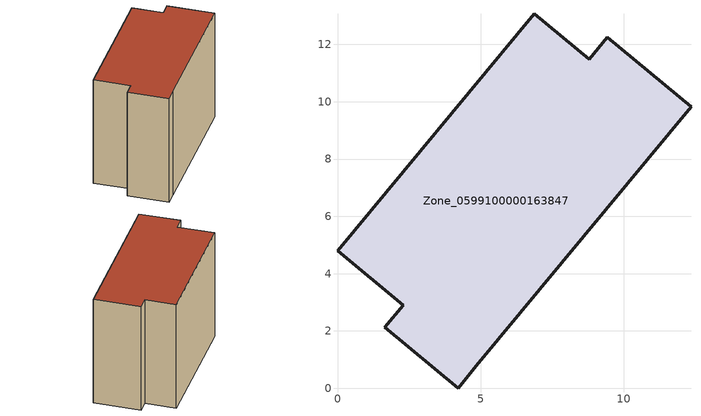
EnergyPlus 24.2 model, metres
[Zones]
Zone_0599100000163847
 floor ground (C_G): 8.78,11.48 9.41,12.25 12.34,9.83 4.85,0.78 4.22,0 1.65,2.13 2.29,2.9 0,4.8 6.86,13.07 z0
 wall outside (C_F): 1.65,2.13 4.22,0 4.85,0.78 12.34,9.83 9.41,12.25 8.78,11.48 6.86,13.07 0,4.8 2.29,2.9 1.65,2.13 z0:9.34
 roof outside (C_R): 6.86,13.07 0,4.8 2.29,2.9 1.65,2.13 4.22,0 4.85,0.78 12.34,9.83 9.41,12.25 8.78,11.48 z9.34
[BUILDING]
Pand.0599100000163847: North Axis=0; Terrain=City; Loads Convergence Tolerance Value=0.04; Temperature Convergence Tolerance Value=0.4; Solar Distribution=FullExterior; Maximum Number of Warmup Days=25; Minimum Number of Warmup Days=1
[Site:Location]
Rotterdam.The.Hague.AP_ZH_NLD Design_Conditions: Latitude=51.96; Longitude=4.45; Time Zone=1; Elevation=-4.5
[SITE:GROUNDTEMPERATURE:BUILDINGSURFACE]
18, 18, 18, 18, 18, 18, 18, 18, 18, 18, 18, 18
[MATERIAL] Thermal Absorptance=0.9; Solar Absorptance=0.7; Visible Absorptance=0.7
Name | Roughness | Thickness | Conductivity | Density | Specific Heat
G.TI.1946 | MediumSmooth | 0.15 | 1 | 540 | 1210
F.TI.1946 | Rough | 0.3 | 0.857143 | 1920 | 840
R.TI.1946 | MediumRough | 0.2 | 0.1 | 1500 | 1000
[CONSTRUCTION]
C_G: G.TI.1946
C_F: F.TI.1946
C_R: R.TI.1946
[ZONE]
Zone_0599100000163847: Type=1; Multiplier=1; Ceiling Height=Autocalculate; Volume=Autocalculate; Floor Area=autocalculate; Part of Total Floor Area=Yes
[ZONEINFILTRATION:DESIGNFLOWRATE]
Infil_Zone_0599100000163847: Zone or ZoneList or Space or SpaceList=Zone_0599100000163847; Schedule=AlwaysOn; Design Flow Rate Calculation Method=Flow/Area; Flow Rate per Floor Area=0.003; Constant Term Coefficient=1; Temperature Term Coefficient=0; Velocity Term Coefficient=0; Velocity Squared Term Coefficient=0
[HVACTEMPLATE:ZONE:IDEALLOADSAIRSYSTEM]
Zone_0599100000163847: Maximum Heating Supply Air Temperature=50; Minimum Cooling Supply Air Temperature=13; Maximum Heating Supply Air Humidity Ratio=0.0156; Minimum Cooling Supply Air Humidity Ratio=0.0077; Heating Limit=NoLimit; Cooling Limit=NoLimit; Dehumidification Control Type=ConstantSensibleHeatRatio; Cooling Sensible Heat Ratio=0.7; Dehumidification Setpoint=60; Humidification Control Type=None; Humidification Setpoint=30; Outdoor Air Method=None; Outdoor Air Flow Rate per Person=0.00944; Outdoor Air Flow Rate per Zone Floor Area=0; Outdoor Air Flow Rate per Zone=0; Demand Controlled Ventilation Type=None; Outdoor Air Economizer Type=NoEconomizer; Heat Recovery Type=None; Sensible Heat Recovery Effectiveness=0.7; Latent Heat Recovery Effectiveness=0.65
[ZONECONTROL:THERMOSTAT]
ThermostatControl_Zone_0599100000163847: Zone or ZoneList=Zone_0599100000163847; Control Type Schedule=DualSetpointControlType; Control 1=Thermostat_Zone_0599100000163847; Temperature Difference Between Cutout And Setpoint=0
[THERMOSTATSETPOINT:DUALSETPOINT]
Thermostat_Zone_0599100000163847: Heating Setpoint Temperature Schedule=HeatingSetpoint_Zone_0599100000163847; Cooling Setpoint Temperature Schedule=CoolingSetpoint_Zone_0599100000163847
[SCHEDULE:COMPACT]
HeatingSetpoint_Zone_0599100000163847: Through: 12/31, For: AllDays, Until: 24:00, 21
CoolingSetpoint_Zone_0599100000163847: Through: 12/31, For: AllDays, Until: 24:00, 24
DualSetpointControlType: Through: 12/31, For: AllDays, Until: 24:00, 4
AlwaysOn: Through: 12/31, For: AllDays, Until: 24:00, 1
